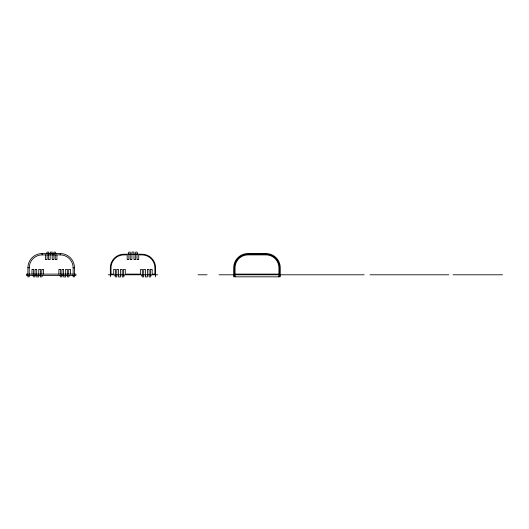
<?xml version="1.0" encoding="UTF-8"?>
<svg xmlns="http://www.w3.org/2000/svg" width="529" height="529" viewBox="0 0 529 529"><rect width="100%" height="100%" fill="white"/><g stroke="black" fill="none" stroke-linecap="round" stroke-linejoin="round"><path stroke-width="0.79" d="M42.479 275.556L41.804 276.912L40.449 276.912L40.449 269.744M69.385 275.556L68.71 276.912L67.355 276.912L67.355 269.744M47.114 253.444L46.44 253.444L47.114 252.088L48.47 252.088L48.47 259.256M55.254 253.444L55.935 253.444L55.254 252.088L53.898 252.088L53.898 259.256M60.233 254.892L42.141 254.892A12.888 12.888 0 0 0 29.254 267.78L29.254 276.826L27.898 276.826L27.898 267.78A14.243 14.243 0 0 1 42.141 253.536L60.233 253.536A14.243 14.243 0 0 1 74.477 267.78L74.477 276.826L73.121 276.826L73.121 267.78A12.888 12.888 0 0 0 60.233 254.892L60.233 253.536M45.58 259.415L46.955 259.415M48.628 259.415L50.01 259.415M52.364 259.415L53.74 259.415M55.413 259.415L56.795 259.415M127.344 259.415L128.726 259.415M130.398 259.415L131.774 259.415M134.128 259.415L135.51 259.415M137.183 259.415L138.558 259.415M27.898 267.78L29.254 267.78M73.121 267.78L74.477 267.78M32.124 269.585L33.506 269.585M35.178 269.585L36.554 269.585M38.908 269.585L40.29 269.585M41.963 269.585L43.338 269.585M59.03 269.585L60.412 269.585M62.085 269.585L63.46 269.585M65.814 269.585L67.196 269.585M68.869 269.585L70.245 269.585M113.894 269.585L115.269 269.585M116.942 269.585L118.324 269.585M120.672 269.585L122.054 269.585M123.726 269.585L125.108 269.585M140.8 269.585L142.175 269.585M143.848 269.585L145.23 269.585M147.584 269.585L148.96 269.585M150.633 269.585L152.015 269.585M28.044 274.108L26.45 274.108L26.45 275.464L75.925 275.464L75.925 274.108L74.331 274.108M29.254 274.108L73.121 274.108M234.373 274.108L279.59 274.108M108.214 274.789L157.688 274.789M198.058 274.789L207.097 274.789M219.052 274.789L364.164 274.789M370.042 274.789L448.837 274.789M453.075 274.789L502.55 274.789M59.889 275.556L60.57 276.912L61.926 276.912L61.926 269.744M32.983 275.556L33.664 276.912L35.02 276.912L35.02 269.744M280.271 276.826L280.271 267.78A14.243 14.243 0 0 0 266.027 253.536L247.936 253.536A14.243 14.243 0 0 0 233.692 267.78L233.692 276.826M278.915 276.826L278.915 267.78A12.888 12.888 0 0 0 266.027 254.892L247.936 254.892A12.888 12.888 0 0 0 235.048 267.78L235.048 276.826M155.566 276.826L155.566 267.78A13.569 13.569 0 0 0 141.997 254.211L123.905 254.211A13.569 13.569 0 0 0 110.343 267.78L110.343 276.826M152.173 269.744L152.173 274.108L154.885 274.108L154.885 267.78A12.888 12.888 0 0 0 141.997 254.892L138.717 254.892L138.717 259.256M150.474 269.744L150.474 275.556L151.155 275.556L150.474 276.912L149.118 276.912L149.118 269.744M147.426 269.744L147.426 276.912L145.389 276.912L145.389 269.744M143.69 269.744L143.69 276.912L142.334 276.912L141.66 275.556L142.334 275.556L142.334 269.744M140.641 269.744L140.641 274.108L125.267 274.108L125.267 269.744M137.024 259.256L137.024 253.444L137.699 253.444L137.024 252.088L135.669 252.088L135.669 259.256M133.969 259.256L133.969 252.088L131.933 252.088L131.933 259.256M130.24 259.256L130.24 252.088L128.884 252.088L128.203 253.444L128.884 253.444L128.884 259.256M127.185 259.256L127.185 254.892L123.905 254.892A12.888 12.888 0 0 0 111.017 267.78L111.017 274.108L113.735 274.108L113.735 269.744M123.568 269.744L123.568 275.556L124.249 275.556L123.568 276.912L122.212 276.912L122.212 269.744M120.519 269.744L120.519 276.912L118.483 276.912L118.483 269.744M116.783 269.744L116.783 276.912L115.428 276.912L114.753 275.556L115.428 275.556L115.428 269.744M70.403 269.744L70.403 274.108M68.71 269.744L68.71 274.101M65.656 269.744L65.656 276.912L63.619 276.912L63.619 269.744M60.57 269.744L60.57 274.101M58.871 269.744L58.871 274.108M56.953 254.892L56.953 259.256M55.254 254.899L55.254 259.256M52.206 259.256L52.206 252.088L50.169 252.088L50.169 259.256M47.114 254.899L47.114 259.256M45.421 254.892L45.421 259.256M43.497 269.744L43.497 274.108M42.141 253.536L42.141 254.892M41.804 269.744L41.804 274.101M38.749 269.744L38.749 276.912L36.713 276.912L36.713 269.744M33.664 269.744L33.618 274.28M31.965 269.744L31.965 274.108M27.806 274.108L27.806 275.464M266.027 254.211L247.936 254.211A13.569 13.569 0 0 0 234.373 267.78L234.373 276.826L279.59 276.826L279.59 267.78A13.569 13.569 0 0 0 266.027 254.211"/></g></svg>
